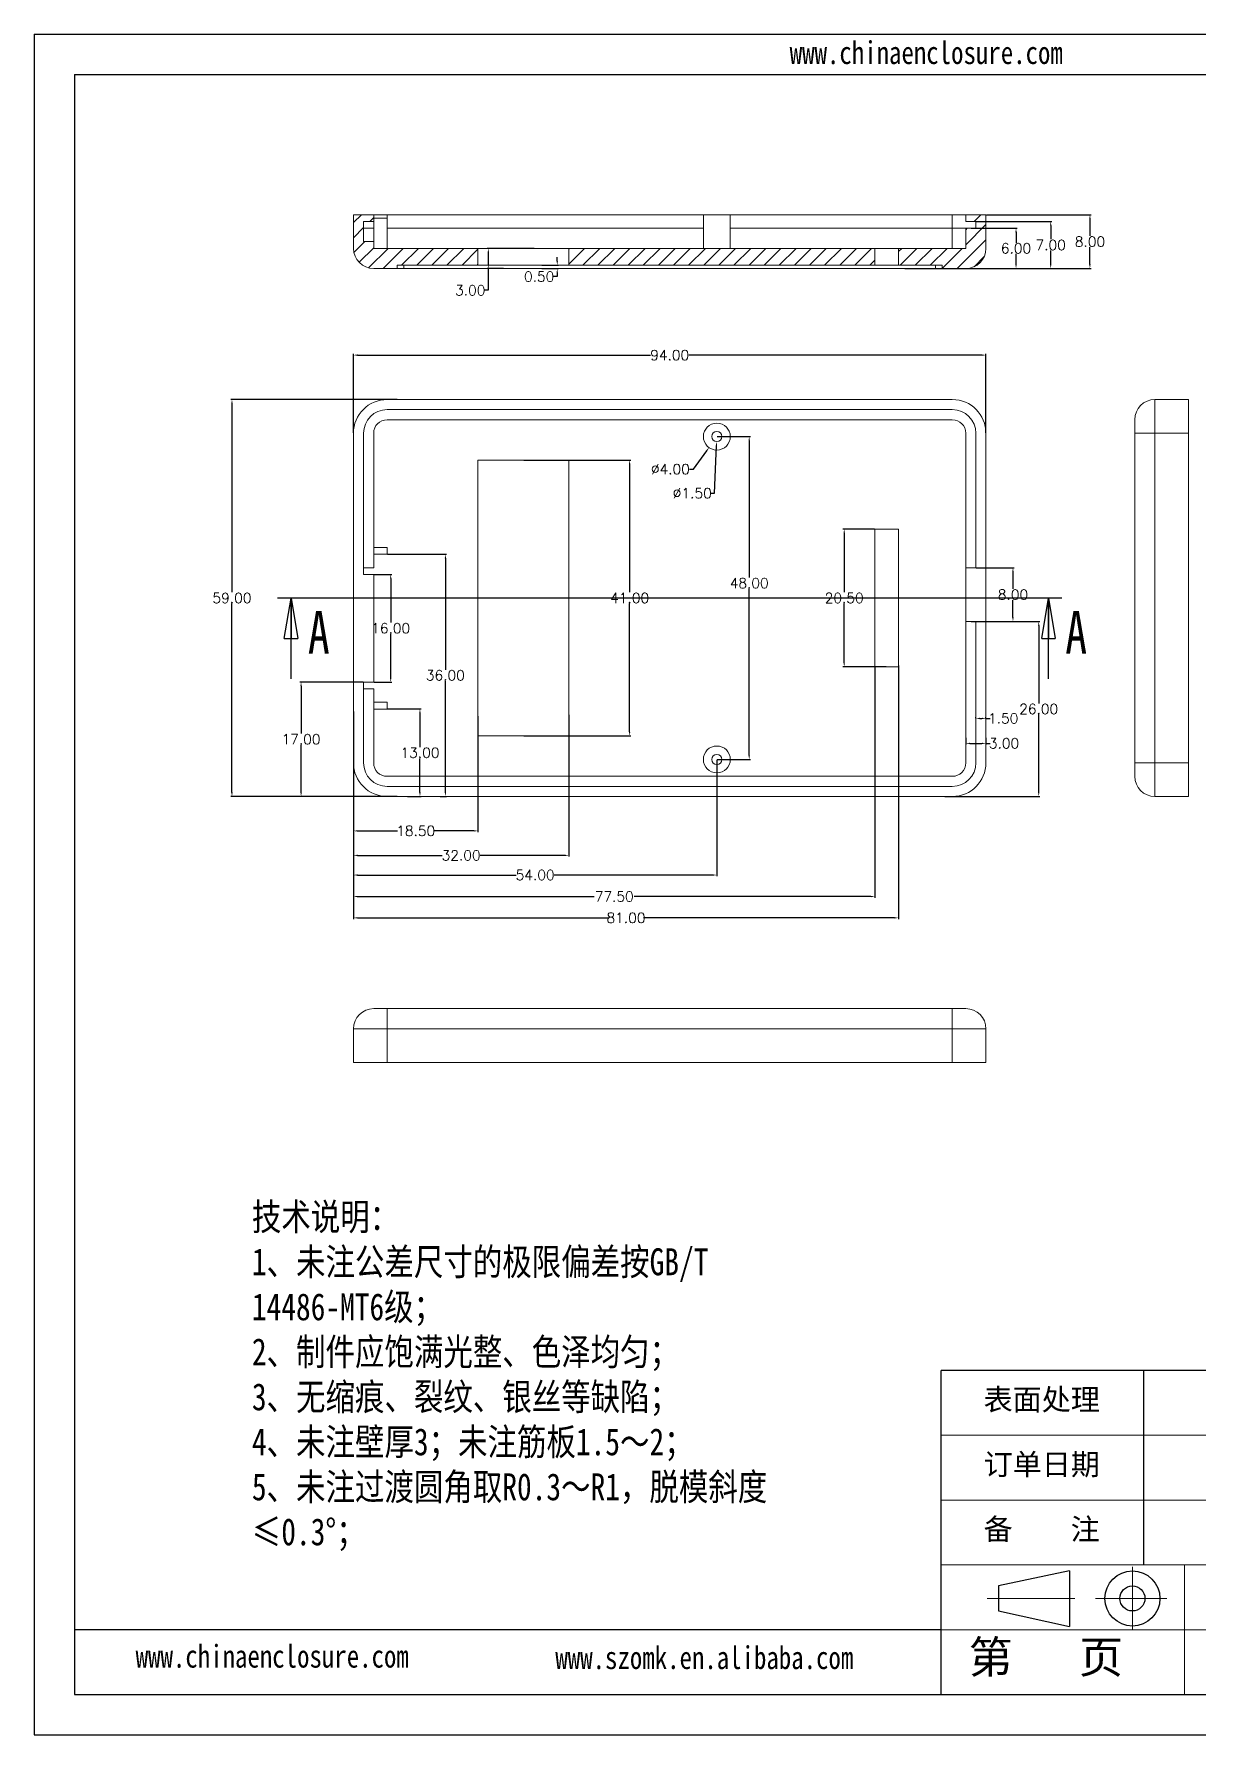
# Model space of a CAD drawing. Header units: inches. Extents: x 1582 to 2344, y 327 to 580.
# Drawn here: x 1581.9 to 1755, y 326.9 to 579.7 of the extents above; entities that cross this region are included whole.
import ezdxf

# ---------------------------------------------------------------- set-up
doc = ezdxf.new("R2010")
doc.units = ezdxf.units.IN
doc.header["$LTSCALE"] = 15
doc.linetypes.add('CENTER2', pattern=[28.575, 19.05, -3.175, 3.175, -3.175])
doc.linetypes.add('CENTERX2', pattern=[101.6, 63.5, -12.7, 12.7, -12.7])
doc.layers.add('文字', color=81, linetype='Continuous')
for name, color, linetype, lineweight in [('粗实线', 7, 'Continuous', 30), ('细实线', 3, 'Continuous', 9), ('细点划线', 2, 'CENTER2', 9)]:
    doc.layers.add(name, color=color, linetype=linetype, lineweight=lineweight)
doc.styles.add('SLDTEXTSTYLE0', font='TXT', dxfattribs={"width": 0.75})
doc.styles.get("Standard").update_dxf_attribs({"font": 'txt', "bigfont": 'gbcbig.shx'})
doc.styles.add('宋体', font='', dxfattribs={"width": 0.8, "height": 3.5})
doc.styles.get('宋体').set_extended_font_data('SimSun')
doc.dimstyles.new('2', dxfattribs={"dimtxt": 1.5, "dimasz": 0.6, "dimexe": 0.18, "dimexo": 0.0625, "dimgap": 0.09, "dimtad": 0, "dimtih": 1, "dimtoh": 1, "dimzin": 0, "dimdsep": 46, "dimtxsty": 'Standard', "dimcen": 0, "dimadec": 0, "dimazin": 2, "dimtfac": 1, "dimtofl": 0, "dimtmove": 0, "dimatfit": 3, "dimfxl": 1, "dimtolj": 1, "dimtzin": 0, "dimarcsym": 0})

# ---------------------------------------------------------------- blocks, each defined once
blk = doc.blocks.new('_CLOSED')
at = {"color": 0, "linetype": 'ByBlock', "lineweight": -2}
for p, q in [((-1, 0.166667), (0, 0)), ((-1, 0.166667), (-1, -0.166667)), ((0, 0), (-1, -0.166667)), ((0, 0), (-1, 0))]:
    blk.add_line(p, q, dxfattribs=at)
blk = doc.blocks.new('*D322')
at = {"color": 0, "lineweight": -2}
for p, q in [((1629.33, 520.47), (1629.33, 532.19)), ((1629.93, 532.01), (1673.49, 532.01)), ((1722.73, 532.01), (1679.17, 532.01)), ((1723.33, 520.47), (1723.33, 532.19))]:
    blk.add_line(p, q, dxfattribs=at)
at = {"color": 0}
for points in [[(1629.93, 532.11), (1629.93, 531.91), (1629.33, 532.01)], [(1722.73, 532.11), (1722.73, 531.91), (1723.33, 532.01)]]:
    blk.add_solid(points, dxfattribs=at)
at = {"layer": 'Defpoints', "color": 0}
for p in [(1629.33, 532.01), (1629.33, 520.41), (1723.33, 520.41)]:
    blk.add_point(p, dxfattribs=at)
at = {"color": 0, "insert": (1676.33, 532.01), "char_height": 1.5, "attachment_point": 5}
blk.add_mtext('\\A1;94.00', dxfattribs=at)
blk = doc.blocks.new('*D323')
at = {"color": 0, "lineweight": -2}
for p, q in [((1635.83, 525.41), (1611.09, 525.41)), ((1611.27, 524.81), (1611.27, 496.75)), ((1611.27, 467.01), (1611.27, 495.07)), ((1635.83, 466.41), (1611.09, 466.41))]:
    blk.add_line(p, q, dxfattribs=at)
at = {"color": 0}
for points in [[(1611.17, 524.81), (1611.37, 524.81), (1611.27, 525.41)], [(1611.17, 467.01), (1611.37, 467.01), (1611.27, 466.41)]]:
    blk.add_solid(points, dxfattribs=at)
at = {"layer": 'Defpoints', "color": 0}
for p in [(1635.89, 525.41), (1611.27, 466.41), (1635.89, 466.41)]:
    blk.add_point(p, dxfattribs=at)
at = {"color": 0, "insert": (1611.27, 495.91), "char_height": 1.5, "attachment_point": 5}
blk.add_mtext('\\A1;59.00', dxfattribs=at)
blk = doc.blocks.new('*D324')
at = {"color": 0, "lineweight": -2}
for p, q in [((1647.83, 478.36), (1647.83, 461.11)), ((1629.33, 471.34), (1629.33, 461.11)), ((1629.93, 461.29), (1635.86, 461.29)), ((1647.23, 461.29), (1641.29, 461.29))]:
    blk.add_line(p, q, dxfattribs=at)
at = {"color": 0}
for points in [[(1629.93, 461.39), (1629.93, 461.19), (1629.33, 461.29)], [(1647.23, 461.39), (1647.23, 461.19), (1647.83, 461.29)]]:
    blk.add_solid(points, dxfattribs=at)
at = {"layer": 'Defpoints', "color": 0}
for p in [(1647.83, 478.43), (1629.33, 471.41), (1647.83, 461.29)]:
    blk.add_point(p, dxfattribs=at)
at = {"color": 0, "insert": (1638.58, 461.29), "char_height": 1.5, "attachment_point": 5}
blk.add_mtext('\\A1;18.50', dxfattribs=at)
blk = doc.blocks.new('*D325')
at = {"color": 0, "lineweight": -2}
for p, q in [((1661.33, 478.54), (1661.33, 457.47)), ((1629.33, 473.52), (1629.33, 457.47)), ((1629.93, 457.65), (1642.49, 457.65)), ((1660.73, 457.65), (1648.17, 457.65))]:
    blk.add_line(p, q, dxfattribs=at)
at = {"color": 0}
for points in [[(1629.93, 457.75), (1629.93, 457.55), (1629.33, 457.65)], [(1660.73, 457.75), (1660.73, 457.55), (1661.33, 457.65)]]:
    blk.add_solid(points, dxfattribs=at)
at = {"layer": 'Defpoints', "color": 0}
for p in [(1661.33, 478.6), (1629.33, 473.58), (1661.33, 457.65)]:
    blk.add_point(p, dxfattribs=at)
at = {"color": 0, "insert": (1645.33, 457.65), "char_height": 1.5, "attachment_point": 5}
blk.add_mtext('\\A1;32.00', dxfattribs=at)
blk = doc.blocks.new('*D326')
at = {"color": 0, "lineweight": -2}
for p, q in [((1629.33, 479.06), (1629.33, 454.55)), ((1683.33, 471.84), (1683.33, 454.55)), ((1629.93, 454.73), (1653.49, 454.73)), ((1682.73, 454.73), (1659.17, 454.73))]:
    blk.add_line(p, q, dxfattribs=at)
at = {"color": 0}
for points in [[(1629.93, 454.83), (1629.93, 454.63), (1629.33, 454.73)], [(1682.73, 454.83), (1682.73, 454.63), (1683.33, 454.73)]]:
    blk.add_solid(points, dxfattribs=at)
at = {"layer": 'Defpoints', "color": 0}
for p in [(1629.33, 479.13), (1683.33, 471.91), (1683.33, 454.73)]:
    blk.add_point(p, dxfattribs=at)
at = {"color": 0, "insert": (1656.33, 454.73), "char_height": 1.5, "attachment_point": 5}
blk.add_mtext('\\A1;54.00', dxfattribs=at)
blk = doc.blocks.new('*D327')
at = {"color": 0, "lineweight": -2}
for p, q in [((1706.83, 485.59), (1706.83, 451.35)), ((1629.33, 479.06), (1629.33, 451.35)), ((1629.93, 451.53), (1665.11, 451.53)), ((1706.23, 451.53), (1671.04, 451.53))]:
    blk.add_line(p, q, dxfattribs=at)
at = {"color": 0}
for points in [[(1629.93, 451.63), (1629.93, 451.43), (1629.33, 451.53)], [(1706.23, 451.63), (1706.23, 451.43), (1706.83, 451.53)]]:
    blk.add_solid(points, dxfattribs=at)
at = {"layer": 'Defpoints', "color": 0}
for p in [(1706.83, 485.66), (1629.33, 479.13), (1706.83, 451.53)]:
    blk.add_point(p, dxfattribs=at)
at = {"color": 0, "insert": (1668.08, 451.53), "char_height": 1.5, "attachment_point": 5}
blk.add_mtext('\\A1;77.50', dxfattribs=at)
blk = doc.blocks.new('*D328')
at = {"color": 0, "lineweight": -2}
for p, q in [((1710.33, 485.85), (1710.33, 448.18)), ((1629.33, 479), (1629.33, 448.18)), ((1629.93, 448.36), (1667.24, 448.36)), ((1709.73, 448.36), (1672.42, 448.36))]:
    blk.add_line(p, q, dxfattribs=at)
at = {"color": 0}
for points in [[(1629.93, 448.46), (1629.93, 448.26), (1629.33, 448.36)], [(1709.73, 448.46), (1709.73, 448.26), (1710.33, 448.36)]]:
    blk.add_solid(points, dxfattribs=at)
at = {"layer": 'Defpoints', "color": 0}
for p in [(1710.33, 485.91), (1629.33, 479.06), (1629.33, 448.36)]:
    blk.add_point(p, dxfattribs=at)
at = {"color": 0, "insert": (1669.83, 448.36), "char_height": 1.5, "attachment_point": 5}
blk.add_mtext('\\A1;81.00', dxfattribs=at)
blk = doc.blocks.new('*D329')
at = {"color": 0, "lineweight": -2}
for p, q in [((1721.83, 478.07), (1721.83, 478.19)), ((1722.43, 478.01), (1722.73, 478.01)), ((1723.33, 478.07), (1723.33, 478.19)), ((1723.33, 478.01), (1723.93, 478.01))]:
    blk.add_line(p, q, dxfattribs=at)
at = {"color": 0}
for points in [[(1722.43, 478.11), (1722.43, 477.91), (1721.83, 478.01)], [(1722.73, 478.11), (1722.73, 477.91), (1723.33, 478.01)]]:
    blk.add_solid(points, dxfattribs=at)
at = {"layer": 'Defpoints', "color": 0}
for p in [(1721.83, 478.01), (1723.33, 478.01), (1723.33, 478.01)]:
    blk.add_point(p, dxfattribs=at)
at = {"color": 0, "insert": (1725.89, 478.01), "char_height": 1.5, "attachment_point": 5}
blk.add_mtext('\\A1;1.50', dxfattribs=at)
blk = doc.blocks.new('*D330')
at = {"color": 0, "lineweight": -2}
for p, q in [((1720.33, 475.11), (1720.33, 474.12)), ((1720.93, 474.3), (1722.73, 474.3)), ((1723.33, 475.11), (1723.33, 474.12)), ((1723.33, 474.3), (1723.93, 474.3))]:
    blk.add_line(p, q, dxfattribs=at)
at = {"color": 0}
for points in [[(1720.93, 474.4), (1720.93, 474.2), (1720.33, 474.3)], [(1722.73, 474.4), (1722.73, 474.2), (1723.33, 474.3)]]:
    blk.add_solid(points, dxfattribs=at)
at = {"layer": 'Defpoints', "color": 0}
for p in [(1720.33, 475.17), (1723.33, 475.17), (1723.33, 474.3)]:
    blk.add_point(p, dxfattribs=at)
at = {"color": 0, "insert": (1726.02, 474.3), "char_height": 1.5, "attachment_point": 5}
blk.add_mtext('\\A1;3.00', dxfattribs=at)
blk = doc.blocks.new('*D331')
at = {"color": 0, "lineweight": -2}
for p, q in [((1706.77, 506.16), (1702.08, 506.16)), ((1702.26, 505.56), (1702.26, 496.75)), ((1702.26, 486.26), (1702.26, 495.07)), ((1708.52, 485.66), (1702.08, 485.66))]:
    blk.add_line(p, q, dxfattribs=at)
at = {"color": 0}
for points in [[(1702.16, 505.56), (1702.36, 505.56), (1702.26, 506.16)], [(1702.16, 486.26), (1702.36, 486.26), (1702.26, 485.66)]]:
    blk.add_solid(points, dxfattribs=at)
at = {"layer": 'Defpoints', "color": 0}
for p in [(1702.26, 506.16), (1706.83, 506.16), (1708.58, 485.66)]:
    blk.add_point(p, dxfattribs=at)
at = {"color": 0, "insert": (1702.26, 495.91), "char_height": 1.5, "attachment_point": 5}
blk.add_mtext('\\A1;20.50', dxfattribs=at)
blk = doc.blocks.new('*D332')
at = {"color": 0, "lineweight": -2}
for p, q in [((1654.64, 516.41), (1670.55, 516.41)), ((1670.37, 515.81), (1670.37, 496.75)), ((1670.37, 476.01), (1670.37, 495.07)), ((1654.64, 475.41), (1670.55, 475.41))]:
    blk.add_line(p, q, dxfattribs=at)
at = {"color": 0}
for points in [[(1670.27, 515.81), (1670.47, 515.81), (1670.37, 516.41)], [(1670.27, 476.01), (1670.47, 476.01), (1670.37, 475.41)]]:
    blk.add_solid(points, dxfattribs=at)
at = {"layer": 'Defpoints', "color": 0}
for p in [(1654.58, 516.41), (1670.37, 516.41), (1654.58, 475.41)]:
    blk.add_point(p, dxfattribs=at)
at = {"color": 0, "insert": (1670.37, 495.91), "char_height": 1.5, "attachment_point": 5}
blk.add_mtext('\\A1;41.00', dxfattribs=at)
blk = doc.blocks.new('*D333')
at = {"color": 0, "lineweight": -2}
for p, q in [((1721.89, 492.41), (1731.35, 492.41)), ((1731.17, 491.81), (1731.17, 480.25)), ((1731.17, 467.01), (1731.17, 478.57)), ((1717.24, 466.41), (1731.35, 466.41))]:
    blk.add_line(p, q, dxfattribs=at)
at = {"color": 0}
for points in [[(1731.07, 491.81), (1731.27, 491.81), (1731.17, 492.41)], [(1731.07, 467.01), (1731.27, 467.01), (1731.17, 466.41)]]:
    blk.add_solid(points, dxfattribs=at)
at = {"layer": 'Defpoints', "color": 0}
for p in [(1721.83, 492.41), (1731.17, 492.41), (1717.17, 466.41)]:
    blk.add_point(p, dxfattribs=at)
at = {"color": 0, "insert": (1731.17, 479.41), "char_height": 1.5, "attachment_point": 5}
blk.add_mtext('\\A1;26.00', dxfattribs=at)
blk = doc.blocks.new('*D334')
at = {"color": 0, "lineweight": -2}
for p, q in [((1721.89, 500.41), (1727.52, 500.41)), ((1727.34, 499.81), (1727.34, 497.25)), ((1727.34, 493.01), (1727.34, 495.57)), ((1721.14, 492.41), (1727.52, 492.41))]:
    blk.add_line(p, q, dxfattribs=at)
at = {"color": 0}
for points in [[(1727.24, 499.81), (1727.44, 499.81), (1727.34, 500.41)], [(1727.24, 493.01), (1727.44, 493.01), (1727.34, 492.41)]]:
    blk.add_solid(points, dxfattribs=at)
at = {"layer": 'Defpoints', "color": 0}
for p in [(1721.83, 500.41), (1727.34, 500.41), (1721.08, 492.41)]:
    blk.add_point(p, dxfattribs=at)
at = {"color": 0, "insert": (1727.34, 496.41), "char_height": 1.5, "attachment_point": 5}
blk.add_mtext('\\A1;8.00', dxfattribs=at)
blk = doc.blocks.new('*D335')
at = {"color": 0, "lineweight": -2}
for p, q in [((1630.77, 483.41), (1621.36, 483.41)), ((1621.54, 482.81), (1621.54, 475.75)), ((1621.54, 467.01), (1621.54, 474.07)), ((1635.83, 466.41), (1621.36, 466.41))]:
    blk.add_line(p, q, dxfattribs=at)
at = {"color": 0}
for points in [[(1621.44, 482.81), (1621.64, 482.81), (1621.54, 483.41)], [(1621.44, 467.01), (1621.64, 467.01), (1621.54, 466.41)]]:
    blk.add_solid(points, dxfattribs=at)
at = {"layer": 'Defpoints', "color": 0}
for p in [(1621.54, 483.41), (1630.83, 483.41), (1635.89, 466.41)]:
    blk.add_point(p, dxfattribs=at)
at = {"color": 0, "insert": (1621.54, 474.91), "char_height": 1.5, "attachment_point": 5}
blk.add_mtext('\\A1;17.00', dxfattribs=at)
blk = doc.blocks.new('*D336')
at = {"color": 0, "lineweight": -2}
for p, q in [((1632.39, 499.41), (1635.04, 499.41)), ((1634.86, 498.81), (1634.86, 492.25)), ((1634.86, 484.01), (1634.86, 490.57)), ((1632.39, 483.41), (1635.04, 483.41))]:
    blk.add_line(p, q, dxfattribs=at)
at = {"color": 0}
for points in [[(1634.76, 498.81), (1634.96, 498.81), (1634.86, 499.41)], [(1634.76, 484.01), (1634.96, 484.01), (1634.86, 483.41)]]:
    blk.add_solid(points, dxfattribs=at)
at = {"layer": 'Defpoints', "color": 0}
for p in [(1632.33, 499.41), (1634.86, 499.41), (1632.33, 483.41)]:
    blk.add_point(p, dxfattribs=at)
at = {"color": 0, "insert": (1634.86, 491.41), "char_height": 1.5, "attachment_point": 5}
blk.add_mtext('\\A1;16.00', dxfattribs=at)
blk = doc.blocks.new('*D337')
at = {"color": 0, "lineweight": -2}
for p, q in [((1634.39, 479.41), (1639.39, 479.41)), ((1639.21, 478.81), (1639.21, 473.75)), ((1639.21, 467.01), (1639.21, 472.07)), ((1637.38, 466.41), (1639.39, 466.41))]:
    blk.add_line(p, q, dxfattribs=at)
at = {"color": 0}
for points in [[(1639.11, 478.81), (1639.31, 478.81), (1639.21, 479.41)], [(1639.11, 467.01), (1639.31, 467.01), (1639.21, 466.41)]]:
    blk.add_solid(points, dxfattribs=at)
at = {"layer": 'Defpoints', "color": 0}
for p in [(1634.33, 479.41), (1639.21, 479.41), (1637.31, 466.41)]:
    blk.add_point(p, dxfattribs=at)
at = {"color": 0, "insert": (1639.21, 472.91), "char_height": 1.5, "attachment_point": 5}
blk.add_mtext('\\A1;13.00', dxfattribs=at)
blk = doc.blocks.new('*D338')
at = {"color": 0, "lineweight": -2}
for p, q in [((1634.39, 502.41), (1643.17, 502.41)), ((1642.99, 501.81), (1642.99, 485.25)), ((1642.99, 467.01), (1642.99, 483.57)), ((1642.23, 466.41), (1643.17, 466.41))]:
    blk.add_line(p, q, dxfattribs=at)
at = {"color": 0}
for points in [[(1642.89, 501.81), (1643.09, 501.81), (1642.99, 502.41)], [(1642.89, 467.01), (1643.09, 467.01), (1642.99, 466.41)]]:
    blk.add_solid(points, dxfattribs=at)
at = {"layer": 'Defpoints', "color": 0}
for p in [(1634.33, 502.41), (1642.99, 502.41), (1642.17, 466.41)]:
    blk.add_point(p, dxfattribs=at)
at = {"color": 0, "insert": (1642.99, 484.41), "char_height": 1.5, "attachment_point": 5}
blk.add_mtext('\\A1;36.00', dxfattribs=at)
blk = doc.blocks.new('*D339')
at = {"color": 0, "lineweight": -2}
for p, q in [((1683.39, 519.91), (1688.32, 519.91)), ((1688.14, 519.31), (1688.14, 498.96)), ((1688.14, 472.51), (1688.14, 497.28)), ((1683.39, 471.91), (1688.32, 471.91))]:
    blk.add_line(p, q, dxfattribs=at)
at = {"color": 0}
for points in [[(1688.04, 519.31), (1688.24, 519.31), (1688.14, 519.91)], [(1688.04, 472.51), (1688.24, 472.51), (1688.14, 471.91)]]:
    blk.add_solid(points, dxfattribs=at)
at = {"layer": 'Defpoints', "color": 0}
for p in [(1683.33, 519.91), (1688.14, 519.91), (1683.33, 471.91)]:
    blk.add_point(p, dxfattribs=at)
at = {"color": 0, "insert": (1688.14, 498.12), "char_height": 1.5, "attachment_point": 5}
blk.add_mtext('\\A1;48.00', dxfattribs=at)
blk = doc.blocks.new('*D340')
at = {"color": 0, "lineweight": -2}
for p, q in [((1679.87, 515.06), (1681.82, 517.79)), ((1679.27, 515.06), (1679.87, 515.06))]:
    blk.add_line(p, q, dxfattribs=at)
at = {"color": 0}
blk.add_solid([(1681.74, 517.85), (1681.9, 517.73), (1682.17, 518.28)], dxfattribs=at)
at = {"layer": 'Defpoints', "color": 0}
for p in [(1684.49, 521.53), (1682.17, 518.28)]:
    blk.add_point(p, dxfattribs=at)
at = {"color": 0, "insert": (1676.43, 515.06), "char_height": 1.5, "attachment_point": 5}
blk.add_mtext('\\A1;∅4.00', dxfattribs=at)
blk = doc.blocks.new('*D341')
at = {"color": 0, "lineweight": -2}
for p, q in [((1682.99, 511.48), (1683.28, 518.56)), ((1682.39, 511.48), (1682.99, 511.48))]:
    blk.add_line(p, q, dxfattribs=at)
at = {"color": 0}
blk.add_solid([(1683.18, 518.56), (1683.38, 518.55), (1683.3, 519.16)], dxfattribs=at)
at = {"layer": 'Defpoints', "color": 0}
for p in [(1683.3, 519.16), (1683.36, 520.65)]:
    blk.add_point(p, dxfattribs=at)
at = {"color": 0, "insert": (1679.68, 511.48), "char_height": 1.5, "attachment_point": 5}
blk.add_mtext('\\A1;∅1.50', dxfattribs=at)
blk = doc.blocks.new('*D342')
at = {"color": 0, "lineweight": -2}
for p, q in [((1659.61, 545.98), (1659.61, 546.58)), ((1657.32, 545.38), (1659.79, 545.38)), ((1657.32, 544.88), (1659.79, 544.88)), ((1659.61, 543.68), (1659.01, 543.68)), ((1659.61, 544.28), (1659.61, 543.68))]:
    blk.add_line(p, q, dxfattribs=at)
at = {"color": 0}
for points in [[(1659.51, 545.98), (1659.71, 545.98), (1659.61, 545.38)], [(1659.51, 544.28), (1659.71, 544.28), (1659.61, 544.88)]]:
    blk.add_solid(points, dxfattribs=at)
at = {"layer": 'Defpoints', "color": 0}
for p in [(1657.26, 545.38), (1657.26, 544.88), (1659.61, 544.88)]:
    blk.add_point(p, dxfattribs=at)
at = {"color": 0, "insert": (1656.92, 543.68), "char_height": 1.5, "attachment_point": 5}
blk.add_mtext('\\A1;0.50', dxfattribs=at)
blk = doc.blocks.new('*D343')
at = {"color": 0, "lineweight": -2}
for p, q in [((1656.2, 547.88), (1649.19, 547.88)), ((1649.37, 547.28), (1649.37, 545.48)), ((1651.65, 544.88), (1649.19, 544.88)), ((1649.37, 544.88), (1649.37, 541.64)), ((1649.37, 541.64), (1648.77, 541.64))]:
    blk.add_line(p, q, dxfattribs=at)
at = {"color": 0}
for points in [[(1649.27, 547.28), (1649.47, 547.28), (1649.37, 547.88)], [(1649.27, 545.48), (1649.47, 545.48), (1649.37, 544.88)]]:
    blk.add_solid(points, dxfattribs=at)
at = {"layer": 'Defpoints', "color": 0}
for p in [(1656.26, 547.88), (1649.37, 544.88), (1651.71, 544.88)]:
    blk.add_point(p, dxfattribs=at)
at = {"color": 0, "insert": (1646.68, 541.64), "char_height": 1.5, "attachment_point": 5}
blk.add_mtext('\\A1;3.00', dxfattribs=at)
blk = doc.blocks.new('*D344')
at = {"color": 0, "lineweight": -2}
for p, q in [((1721.14, 550.88), (1727.98, 550.88)), ((1727.8, 550.28), (1727.8, 548.72)), ((1727.8, 545.48), (1727.8, 547.04)), ((1714.25, 544.88), (1727.98, 544.88))]:
    blk.add_line(p, q, dxfattribs=at)
at = {"color": 0}
for points in [[(1727.7, 550.28), (1727.9, 550.28), (1727.8, 550.88)], [(1727.7, 545.48), (1727.9, 545.48), (1727.8, 544.88)]]:
    blk.add_solid(points, dxfattribs=at)
at = {"layer": 'Defpoints', "color": 0}
for p in [(1721.08, 550.88), (1727.8, 550.88), (1714.18, 544.88)]:
    blk.add_point(p, dxfattribs=at)
at = {"color": 0, "insert": (1727.8, 547.88), "char_height": 1.5, "attachment_point": 5}
blk.add_mtext('\\A1;6.00', dxfattribs=at)
blk = doc.blocks.new('*D345')
at = {"color": 0, "lineweight": -2}
for p, q in [((1721.89, 551.88), (1733.13, 551.88)), ((1732.95, 551.28), (1732.95, 549.22)), ((1732.95, 545.48), (1732.95, 547.54)), ((1711.28, 544.88), (1733.13, 544.88))]:
    blk.add_line(p, q, dxfattribs=at)
at = {"color": 0}
for points in [[(1732.85, 551.28), (1733.05, 551.28), (1732.95, 551.88)], [(1732.85, 545.48), (1733.05, 545.48), (1732.95, 544.88)]]:
    blk.add_solid(points, dxfattribs=at)
at = {"layer": 'Defpoints', "color": 0}
for p in [(1721.83, 551.88), (1732.95, 551.88), (1711.22, 544.88)]:
    blk.add_point(p, dxfattribs=at)
at = {"color": 0, "insert": (1732.95, 548.38), "char_height": 1.5, "attachment_point": 5}
blk.add_mtext('\\A1;7.00', dxfattribs=at)
blk = doc.blocks.new('*D346')
at = {"color": 0, "lineweight": -2}
for p, q in [((1723.39, 552.88), (1738.96, 552.88)), ((1738.78, 552.28), (1738.78, 549.72)), ((1738.78, 545.48), (1738.78, 548.04)), ((1711.35, 544.88), (1738.96, 544.88))]:
    blk.add_line(p, q, dxfattribs=at)
at = {"color": 0}
for points in [[(1738.68, 552.28), (1738.88, 552.28), (1738.78, 552.88)], [(1738.68, 545.48), (1738.88, 545.48), (1738.78, 544.88)]]:
    blk.add_solid(points, dxfattribs=at)
at = {"layer": 'Defpoints', "color": 0}
for p in [(1723.33, 552.88), (1738.78, 552.88), (1711.28, 544.88)]:
    blk.add_point(p, dxfattribs=at)
at = {"color": 0, "insert": (1738.78, 548.88), "char_height": 1.5, "attachment_point": 5}
blk.add_mtext('\\A1;8.00', dxfattribs=at)

msp = doc.modelspace()

# ---------------------------------------------------------------- hatches: boundary and pattern name
at = {"linetype": 'Continuous', "lineweight": 0}
h = msp.add_hatch(dxfattribs=at)
h.set_pattern_fill('ANSI31', color=4, scale=0.5, style=0)
edge = h.paths.add_edge_path(flags=0)
edge.add_line((1632.33, 552.88), (1629.33, 552.88))
edge.add_line((1629.33, 552.88), (1629.33, 547.88))
edge.add_arc((1632.33, 547.88), 3, 180, 270)
edge.add_line((1632.33, 544.88), (1635.83, 544.88))
edge.add_line((1635.83, 544.88), (1635.83, 545.38))
edge.add_line((1635.83, 545.38), (1647.83, 545.38))
edge.add_line((1647.83, 545.38), (1647.83, 547.88))
edge.add_line((1647.83, 547.88), (1632.33, 547.88))
edge.add_line((1632.33, 547.88), (1632.33, 548.88))
edge.add_line((1632.33, 548.88), (1630.83, 548.88))
edge.add_line((1630.83, 548.88), (1630.83, 551.88))
edge.add_line((1630.83, 551.88), (1632.33, 551.88))
edge.add_line((1632.33, 551.88), (1632.33, 552.88))
h = msp.add_hatch(dxfattribs=at)
h.set_pattern_fill('ANSI31', color=4, scale=0.5, style=0)
edge = h.paths.add_edge_path(flags=0)
edge.add_line((1710.33, 547.88), (1710.33, 545.38))
edge.add_line((1710.33, 545.38), (1716.83, 545.38))
edge.add_line((1716.83, 545.38), (1716.83, 544.88))
edge.add_line((1716.83, 544.88), (1720.33, 544.88))
edge.add_arc((1720.33, 547.88), 3, 270, 360)
edge.add_line((1723.33, 547.88), (1723.33, 552.88))
edge.add_line((1723.33, 552.88), (1720.33, 552.88))
edge.add_line((1720.33, 552.88), (1720.33, 551.88))
edge.add_line((1720.33, 551.88), (1721.83, 551.88))
edge.add_line((1721.83, 551.88), (1721.83, 550.88))
edge.add_line((1721.83, 550.88), (1720.33, 550.88))
edge.add_line((1720.33, 550.88), (1720.33, 547.88))
edge.add_line((1720.33, 547.88), (1710.33, 547.88))
h = msp.add_hatch(dxfattribs=at)
h.set_pattern_fill('ANSI31', color=4, scale=0.5, style=0)
h.paths.add_polyline_path([(1706.83, 547.88), (1661.33, 547.88), (1661.33, 545.38), (1706.83, 545.38)], flags=0)

# ---------------------------------------------------------------- linework, layer by layer
for p, q in [((1581.852, 579.737), (1939.425, 579.737)), ((1581.852, 579.737), (1581.852, 326.907)), ((1587.872, 573.717), (1933.406, 573.717)), ((1587.872, 573.717), (1587.872, 332.927)), ((1788.932, 381.085), (1716.695, 381.085)), ((1716.695, 332.927), (1716.695, 381.085)), ((1746.793, 352.19), (1746.793, 381.085)), ((1716.695, 342.559), (1587.872, 342.559)), ((1587.872, 332.927), (1933.406, 332.927)), ((1581.852, 326.907), (1939.425, 326.907))]:
    msp.add_line(p, q)
at = {"color": 7, "linetype": 'Continuous', "lineweight": 15}
for p, q in [((1629.33, 552.88), (1629.33, 547.88)), ((1632.33, 552.88), (1629.33, 552.88)), ((1630.83, 551.88), (1632.33, 551.88)), ((1630.83, 548.88), (1630.83, 551.88)), ((1632.33, 551.88), (1632.33, 552.88)), ((1634.33, 552.88), (1632.33, 552.88)), ((1632.33, 552.38), (1634.33, 552.38)), ((1632.33, 551.88), (1632.33, 550.88)), ((1681.33, 552.88), (1634.33, 552.88)), ((1634.33, 552.38), (1634.33, 547.88)), ((1681.33, 552.88), (1681.33, 547.88)), ((1681.33, 552.88), (1685.33, 552.88)), ((1685.33, 547.88), (1685.33, 552.88)), ((1718.33, 552.88), (1685.33, 552.88)), ((1718.33, 550.88), (1718.33, 552.88)), ((1720.33, 552.88), (1718.33, 552.88)), ((1720.33, 552.88), (1720.33, 551.88)), ((1723.33, 552.88), (1720.33, 552.88)), ((1720.33, 551.88), (1721.83, 551.88)), ((1721.83, 551.88), (1721.83, 550.88)), ((1723.33, 547.88), (1723.33, 552.88)), ((1630.83, 550.88), (1632.33, 550.88)), ((1632.33, 548.88), (1630.83, 548.88)), ((1632.33, 548.88), (1632.33, 550.88)), ((1632.33, 548.88), (1632.33, 547.88)), ((1681.33, 550.88), (1634.33, 550.88)), ((1718.33, 550.88), (1685.33, 550.88)), ((1718.33, 550.88), (1718.33, 547.88)), ((1718.33, 550.88), (1720.33, 550.88)), ((1720.33, 547.88), (1720.33, 550.88)), ((1720.33, 550.88), (1721.83, 550.88)), ((1647.83, 547.88), (1632.33, 547.88)), ((1647.83, 545.38), (1647.83, 547.88)), ((1647.83, 547.88), (1661.33, 547.88)), ((1706.83, 547.88), (1661.33, 547.88)), ((1661.33, 547.88), (1661.33, 545.38)), ((1706.83, 545.38), (1706.83, 547.88)), ((1706.83, 547.88), (1710.33, 547.88)), ((1720.33, 547.88), (1710.33, 547.88)), ((1710.33, 547.88), (1710.33, 545.38)), ((1635.83, 544.88), (1632.33, 544.88)), ((1635.83, 545.38), (1647.83, 545.38)), ((1635.83, 544.88), (1635.83, 545.38)), ((1636.83, 544.88), (1635.83, 544.88)), ((1636.83, 545.38), (1636.83, 544.88)), ((1636.83, 544.88), (1715.83, 544.88)), ((1647.83, 545.38), (1661.33, 545.38)), ((1661.33, 545.38), (1706.83, 545.38)), ((1706.83, 545.38), (1710.33, 545.38)), ((1710.33, 545.38), (1716.83, 545.38)), ((1715.83, 544.88), (1715.83, 545.38)), ((1716.83, 544.88), (1715.83, 544.88)), ((1716.83, 545.38), (1716.83, 544.88)), ((1720.33, 544.88), (1716.83, 544.88)), ((1718.33, 525.405), (1634.33, 525.405)), ((1718.33, 523.905), (1634.33, 523.905)), ((1748.441, 525.405), (1748.441, 520.405)), ((1748.441, 525.405), (1753.441, 525.405)), ((1753.441, 525.405), (1753.441, 520.405)), ((1718.33, 522.405), (1634.33, 522.405)), ((1745.441, 520.405), (1745.441, 522.405)), ((1629.33, 520.405), (1629.33, 471.405)), ((1630.83, 520.405), (1630.83, 499.405)), ((1632.33, 520.405), (1632.33, 503.405)), ((1720.33, 500.405), (1720.33, 520.405)), ((1721.83, 500.405), (1721.83, 520.405)), ((1723.33, 471.405), (1723.33, 520.405)), ((1745.441, 471.405), (1745.441, 520.405)), ((1745.441, 520.405), (1748.441, 520.405)), ((1748.441, 520.405), (1748.441, 471.405)), ((1753.441, 520.405), (1748.441, 520.405)), ((1753.441, 520.405), (1753.441, 471.405)), ((1647.83, 516.405), (1661.33, 516.405)), ((1647.83, 475.405), (1647.83, 516.405)), ((1661.33, 516.405), (1661.33, 475.405)), ((1706.83, 506.155), (1710.33, 506.155)), ((1706.83, 485.655), (1706.83, 506.155)), ((1710.33, 506.155), (1710.33, 485.655)), ((1632.33, 503.405), (1632.33, 502.405)), ((1634.33, 503.405), (1632.33, 503.405)), ((1634.33, 502.405), (1634.33, 503.405)), ((1632.33, 502.405), (1634.33, 502.405)), ((1632.33, 502.405), (1632.33, 500.405)), ((1630.83, 500.405), (1632.33, 500.405)), ((1632.33, 499.405), (1630.83, 499.405)), ((1632.33, 499.405), (1632.33, 483.405)), ((1720.33, 500.405), (1721.83, 500.405)), ((1720.33, 492.405), (1720.33, 500.405)), ((1720.33, 492.405), (1721.83, 492.405)), ((1720.33, 471.405), (1720.33, 492.405)), ((1721.83, 471.405), (1721.83, 492.405)), ((1710.33, 485.655), (1706.83, 485.655)), ((1632.33, 483.405), (1630.83, 483.405)), ((1630.83, 483.405), (1630.83, 471.405)), ((1630.83, 482.405), (1632.33, 482.405)), ((1632.33, 482.405), (1632.33, 480.405)), ((1634.33, 480.405), (1632.33, 480.405)), ((1632.33, 480.405), (1632.33, 479.405)), ((1634.33, 479.405), (1634.33, 480.405)), ((1632.33, 479.405), (1634.33, 479.405)), ((1632.33, 479.405), (1632.33, 471.405)), ((1661.33, 475.405), (1647.83, 475.405)), ((1745.441, 471.405), (1748.441, 471.405)), ((1745.441, 469.405), (1745.441, 471.405)), ((1748.441, 471.405), (1748.441, 466.405)), ((1748.441, 471.405), (1753.441, 471.405)), ((1753.441, 471.405), (1753.441, 466.405)), ((1634.33, 469.405), (1718.33, 469.405)), ((1634.33, 467.905), (1718.33, 467.905)), ((1634.33, 466.405), (1718.33, 466.405)), ((1753.441, 466.405), (1748.441, 466.405)), ((1632.33, 434.876), (1634.33, 434.876)), ((1634.33, 431.876), (1634.33, 434.876)), ((1634.33, 434.876), (1718.33, 434.876)), ((1718.33, 431.876), (1718.33, 434.876)), ((1718.33, 434.876), (1720.33, 434.876)), ((1634.33, 431.876), (1629.33, 431.876)), ((1629.33, 426.876), (1629.33, 431.876)), ((1718.33, 431.876), (1634.33, 431.876)), ((1634.33, 431.876), (1634.33, 426.876)), ((1723.33, 431.876), (1718.33, 431.876)), ((1718.33, 426.876), (1718.33, 431.876)), ((1723.33, 431.876), (1723.33, 426.876)), ((1634.33, 426.876), (1629.33, 426.876)), ((1718.33, 426.876), (1634.33, 426.876)), ((1723.33, 426.876), (1718.33, 426.876))]:
    msp.add_line(p, q, dxfattribs=at)
at = {"color": 8, "linetype": 'Continuous', "lineweight": 15}
msp.add_line((1634.33, 552.38), (1634.33, 552.88), dxfattribs=at)
at = {"color": 1, "linetype": 'CENTERX2', "lineweight": 30}
msp.add_line((1734.61, 495.905), (1618.05, 495.905), dxfattribs=at)
at = {"color": 7, "linetype": 'Continuous', "lineweight": 30}
for p, q in [((1620.05, 483.905), (1620.05, 495.905)), ((1732.61, 483.905), (1732.61, 495.905))]:
    msp.add_line(p, q, dxfattribs=at)
at = {"color": 7, "linetype": 'Continuous', "lineweight": 15}
for centre, radius in [((1683.33, 519.905), 2), ((1683.33, 519.905), 0.75), ((1683.33, 471.905), 2), ((1683.33, 471.905), 0.75)]:
    msp.add_circle(centre, radius, dxfattribs=at)
for centre, radius, start, end in [((1632.33, 547.88), 3, 180, 270), ((1720.33, 547.88), 3, 270, 0), ((1634.33, 520.405), 5, 90, 180), ((1634.33, 520.405), 3.5, 90, 180), ((1718.33, 520.405), 5, 0, 90), ((1718.33, 520.405), 3.5, 0, 90), ((1748.441, 522.405), 3, 90, 180), ((1634.33, 520.405), 2, 90, 180), ((1718.33, 520.405), 2, 0, 90), ((1634.33, 471.405), 5, 180, 270), ((1634.33, 471.405), 3.5, 180, 270), ((1634.33, 471.405), 2, 180, 270), ((1718.33, 471.405), 5, 270, 0), ((1718.33, 471.405), 3.5, 270, 0), ((1718.33, 471.405), 2, 270, 0), ((1748.441, 469.405), 3, 180, 270), ((1632.33, 431.876), 3, 90, 180), ((1720.33, 431.876), 3, 0, 90)]:
    msp.add_arc(centre, radius, start, end, dxfattribs=at)
at = {"layer": '粗实线', "color": 7}
for p, q in [((1735.73, 351.289), (1725.206, 349.059)), ((1725.206, 349.059), (1725.206, 345.337)), ((1735.73, 351.289), (1735.73, 343.041)), ((1725.206, 345.337), (1735.73, 343.041))]:
    msp.add_line(p, q, dxfattribs=at)
for radius in [4.092, 1.861]:
    msp.add_circle((1745.097, 347.198), radius, dxfattribs=at)
at = {"layer": '细实线', "color": 7}
for p, q in [((1788.932, 371.454), (1716.695, 371.454)), ((1788.932, 361.822), (1716.695, 361.822)), ((1933.406, 352.19), (1716.695, 352.19)), ((1752.813, 352.19), (1752.813, 332.927)), ((1788.932, 342.559), (1716.695, 342.559))]:
    msp.add_line(p, q, dxfattribs=at)
at = {"layer": '细点划线', "color": 7}
for p, q in [((1745.097, 351.908), (1745.097, 342.559)), ((1723.529, 347.198), (1736.536, 347.198)), ((1739.625, 347.198), (1750.2, 347.198))]:
    msp.add_line(p, q, dxfattribs=at)

# ---------------------------------------------------------------- block references
at = {"color": 7, "linetype": 'Continuous', "lineweight": 30, "xscale": 6, "yscale": 6, "rotation": 90}
for p in [(1620.05, 495.905), (1732.61, 495.905)]:
    msp.add_blockref('_CLOSED', p, dxfattribs=at)

# ---------------------------------------------------------------- texts
at = {"color": 7, "linetype": 'Continuous', "char_height": 6.35, "attachment_point": 1, "style": 'SLDTEXTSTYLE0'}
for insert in [(1622.554, 493.992), (1735.114, 493.992)]:
    msp.add_mtext('A', dxfattribs=dict(at, insert=insert))
at = {"char_height": 3.16751, "width": 1800.25596, "attachment_point": 1}
for s, insert in [('{\\fSimHei|b0|i0|c134|p49;表面处理}', (1722.976, 378.352)), ('{\\fSimHei|b0|i0|c134|p49;订单日期}', (1722.976, 368.72)), ('{\\fSimHei|b0|i0|c134|p49;备    注}', (1722.976, 359.089))]:
    msp.add_mtext(s, dxfattribs=dict(at, insert=insert))
at = {"layer": '文字', "color": 0, "attachment_point": 1, "style": '宋体'}
for s, insert, char_height, width in [('www.chinaenclosure.com', (1694.16, 578.665), 3.39032, 59.56466), ('{\\H1.111x;技术说明：\\P1、未注公差尺寸的极限偏差按GB/T 14486-MT6级；\\P2、制件应饱满光整、色泽均匀；\\P3、无缩痕、裂纹、银丝等缺陷；\\P4、未注壁厚3；未注筋板1.5～2；\\P5、未注过渡圆角取R0.3～R1，脱模斜度≤0.3%%D；}', (1614.233, 405.94), 3.61185, 81.35468), ('www.chinaenclosure.com', (1596.959, 340.309), 3.39032, 59.56466), ('www.szomk.en.alibaba.com', (1659.333, 340.098), 3.39032, 59.56466)]:
    msp.add_mtext(s, dxfattribs=dict(at, insert=insert, char_height=char_height, width=width))
at = {"layer": '细实线', "color": 7, "insert": (1720.747, 340.903), "char_height": 4.81579, "width": 36.11846, "attachment_point": 1}
msp.add_mtext('{\\fSimSun|b0|i0|c134|p54;第   页}', dxfattribs=at)

# ---------------------------------------------------------------- dimensions: what is measured, and where the dimension line sits
for base, p1, p2, picture, middle in [((1732.952, 551.88), (1711.221, 544.88), (1721.83, 551.88), '*D345', (1732.952, 548.38)), ((1738.78, 552.88), (1711.284, 544.88), (1723.33, 552.88), '*D346', (1738.78, 548.88)), ((1659.614, 544.88), (1657.257, 545.38), (1657.257, 544.88), '*D342', (1656.924, 543.68)), ((1611.268, 466.405), (1635.889, 525.405), (1635.889, 466.405), '*D323', (1611.268, 495.905)), ((1670.37, 516.405), (1654.58, 475.405), (1654.58, 516.405), '*D332', (1670.37, 495.905)), ((1702.263, 506.155), (1708.58, 485.655), (1706.83, 506.155), '*D331', (1702.263, 495.905)), ((1642.992, 502.405), (1642.172, 466.405), (1634.33, 502.405), '*D338', (1642.992, 484.405)), ((1634.857, 499.405), (1632.33, 483.405), (1632.33, 499.405), '*D336', (1634.857, 491.405)), ((1727.345, 500.405), (1721.08, 492.405), (1721.83, 500.405), '*D334', (1727.345, 496.405)), ((1731.172, 492.405), (1717.173, 466.405), (1721.83, 492.405), '*D333', (1731.172, 479.405)), ((1621.536, 483.405), (1635.889, 466.405), (1630.83, 483.405), '*D335', (1621.536, 474.905)), ((1639.213, 479.405), (1637.315, 466.405), (1634.33, 479.405), '*D337', (1639.213, 472.905))]:
    dim = msp.add_linear_dim(base=base, p1=p1, p2=p2, angle=90, dimstyle='2')
    dim.commit()
    dim.dimension.update_dxf_attribs({"geometry": picture, "text_midpoint": middle})
for base, p1, p2, picture, middle in [((1727.8, 550.88), (1714.183, 544.88), (1721.08, 550.88), '*D344', (1727.8, 547.88)), ((1649.374, 544.88), (1656.258, 547.88), (1651.712, 544.88), '*D343', (1646.684, 541.64)), ((1688.143, 519.905), (1683.33, 471.905), (1683.33, 519.905), '*D339', (1688.143, 498.115))]:
    dim = msp.add_linear_dim(base=base, p1=p1, p2=p2, angle=90, dimstyle='2')
    dim.commit()
    dim.dimension.update_dxf_attribs({"geometry": picture, "text_midpoint": middle, "dimtype": 160})
for base, p1, p2, picture, middle in [((1629.33, 532.014), (1723.33, 520.405), (1629.33, 520.405), '*D322', (1676.33, 532.014)), ((1629.33, 448.356), (1710.33, 485.913), (1629.33, 479.064), '*D328', (1669.83, 448.356)), ((1706.83, 451.533), (1629.33, 479.127), (1706.83, 485.655), '*D327', (1668.08, 451.533)), ((1683.33, 454.732), (1629.33, 479.127), (1683.33, 471.905), '*D326', (1656.33, 454.732)), ((1661.33, 457.652), (1629.33, 473.582), (1661.33, 478.601), '*D325', (1645.33, 457.652)), ((1647.83, 461.292), (1629.33, 471.405), (1647.83, 478.426), '*D324', (1638.58, 461.292)), ((1723.33, 478.01), (1721.83, 478.01), (1723.33, 478.01), '*D329', (1725.895, 478.01)), ((1723.33, 474.298), (1720.33, 475.168), (1723.33, 475.168), '*D330', (1726.02, 474.298))]:
    dim = msp.add_linear_dim(base=base, p1=p1, p2=p2, dimstyle='2')
    dim.commit()
    dim.dimension.update_dxf_attribs({"geometry": picture, "text_midpoint": middle})
for p1, p2, picture, middle in [((1684.493, 521.532), (1682.167, 518.278), '*D340', (1676.427, 515.06)), ((1683.36, 520.655), (1683.3, 519.156), '*D341', (1679.678, 511.479))]:
    dim = msp.add_diameter_dim_2p(p1=p1, p2=p2, dimstyle='2')
    dim.commit()
    dim.dimension.update_dxf_attribs({"geometry": picture, "text_midpoint": middle, "dimtype": 163})

doc.saveas('drawing.dxf')
